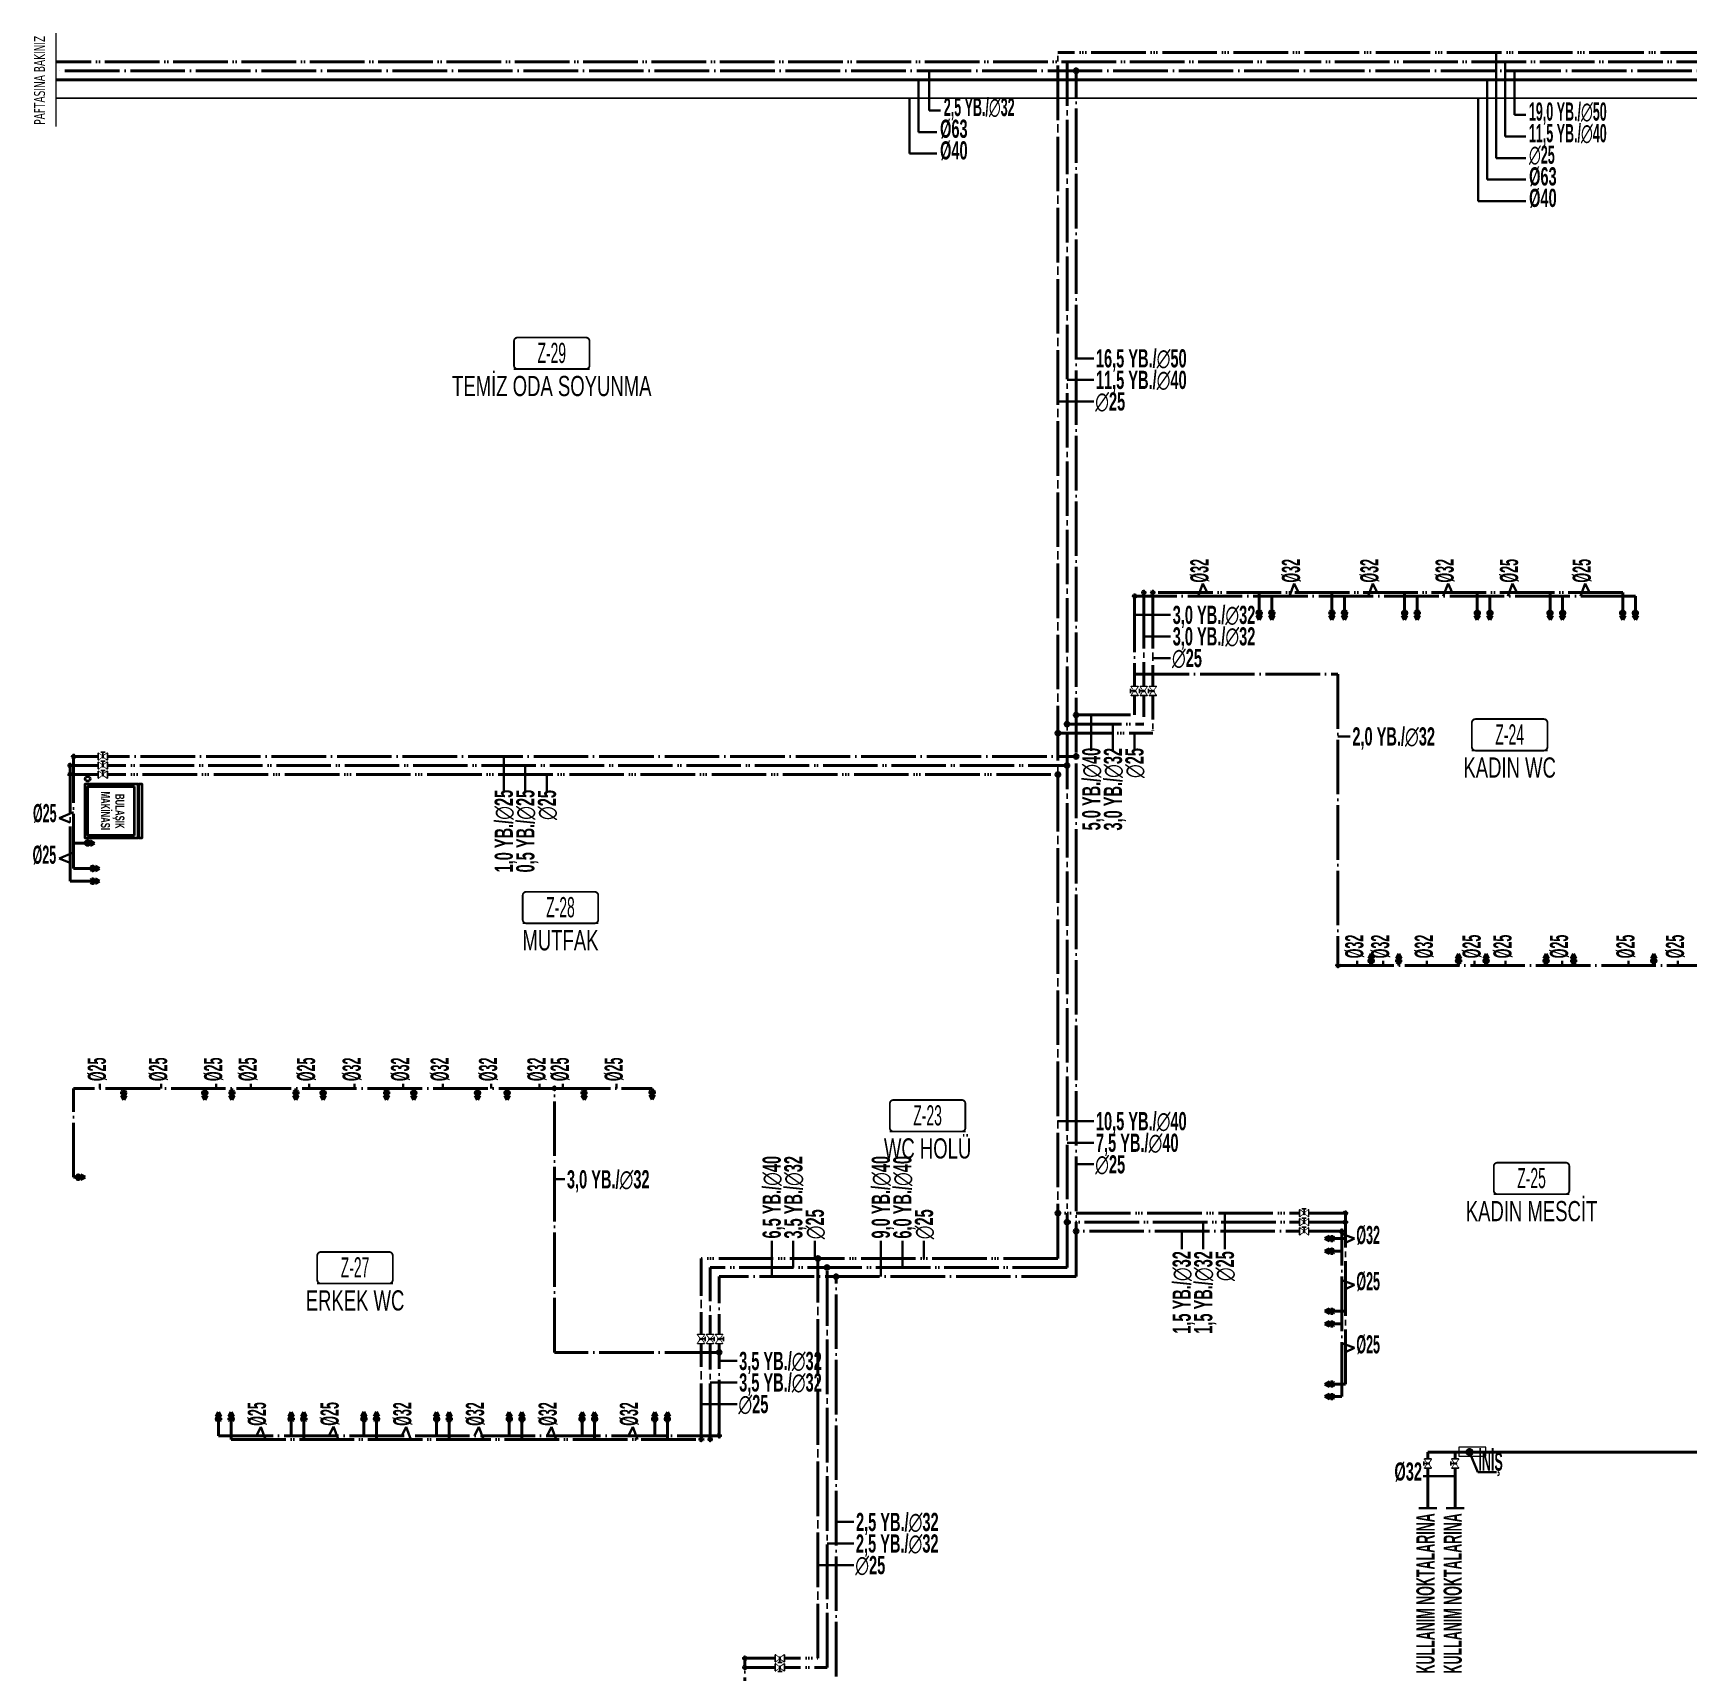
# Model space of a CAD drawing. Header units: centimetres. Extents: x 405464 to 563355, y 50011 to 66875.
# Drawn here: x 483719 to 485541, y 53187 to 54991 of the extents above; entities that cross this region are included whole.
import ezdxf
from ezdxf.enums import TextEntityAlignment as Align

# ---------------------------------------------------------------- set-up
doc = ezdxf.new("R2010")
doc.units = ezdxf.units.CM
for name, pattern in [('SICAKSU1', [75, 60, -6, 0, -3, 0, -6]), ('SIRKUL-1', [78, 60, -6, 0, -3, 0, -3, 0, -6]), ('SOGUKSU1', [72, 60, -6, 0, -6])]:
    doc.linetypes.add(name, pattern=pattern)
doc.layers.get('0').update_dxf_attribs({"lineweight": 9})
for name, color, linetype in [('-M-MAHAL-DEBILER', 7, 'Continuous'), ('-M-MAHAL-ETIKET-NOT', 7, 'Continuous'), ('-M-MAHAL-ETIKET-NOTM', 7, 'Continuous'), ('-M-MAHAL-ETK-', 7, 'Continuous'), ('-M-MAHAL-HAVA-DEGISIM', 7, 'Continuous'), ('-M-MAHAL-NO', 7, 'Continuous'), ('-M-MAHAL-NOM', 7, 'Continuous'), ('0-KRCN DI SU', 41, 'D')]:
    doc.layers.add(name, color=color, linetype=linetype)
for name, color, linetype, lineweight in [('0-KRCN- KAPAMA YERLERİ MİMARİ', 3, 'Continuous', 20), ('0-KRCN-DSD-YAZI', 4, 'Continuous', 40), ('0-KRCN-IST-KÜRESEL VANA', 4, 'Continuous', 25), ('0-KRCN-SHT YUMUŞAK SU ÇAP', 201, 'Continuous', 30), ('0-KRCN-SHT-03CIHAZ', 120, 'Continuous', 30), ('0-KRCN-SHT-05CIHAZ', 171, 'Continuous', 40), ('0-KRCN-SHT-MAKİNABULAŞIKÇAMAŞIR', 171, 'Continuous', 35), ('0-KRCN-SHT-PROSES-BORU', 1, '0-Y_LINE', 40), ('0-KRCN-SHT-SICAKSU', 50, 'SICAKSU1', 40), ('0-KRCN-SHT-SIRKULASYON', 145, 'SIRKUL-1', 40), ('0-KRCN-SHT-SOGUKSU', 141, 'SOGUKSU1', 40), ('0-KRCN-SHT-YAZI-ÇAP-TEMSU', 81, 'Continuous', 30), ('0-MEK-SHT-SOGUKSU', 141, 'SOGUKSU1', 30), ('0-MEK-SHT-YAZI-ÇAP-TEMSU', 81, 'Continuous', 30)]:
    doc.layers.add(name, color=color, linetype=linetype, lineweight=lineweight)
doc.styles.add('-M-ISSO-TEXT-TTF', font='ARIALN.TTF')
doc.styles.add('-M-MHLETK-NOT', font='romans.shx', dxfattribs={"width": 0.7})
doc.styles.add('-M-MHLETK-TEXT', font='ARIALN.TTF', dxfattribs={"width": 0.7})
doc.styles.add('BORU', font='AGENCYR.TTF')
doc.styles.add('CAP', font='ARIALNB.TTF')
doc.styles.get("Standard").update_dxf_attribs({"font": 'arial.ttf'})
doc.styles.add('VRF CITY MULTI', font='tahoma.ttf', dxfattribs={"height": 15})
doc.linetypes.add('0-Y_LINE', pattern='A,100,-0.5,["Y",BORU,S=9,R=0,X=0,Y=-4.5],-5', length=105.5)
doc.linetypes.add('D', pattern='A,12,-1,["D",Standard,S=1,R=0,X=-0.1,Y=-0.5],-1.6', length=14.6)

# ---------------------------------------------------------------- blocks, each defined once
blk = doc.blocks.new('0-MEK-SHT-KÜRESELVANA')
at = {"layer": '0-KRCN-IST-KÜRESEL VANA'}
blk.add_hatch(color=256, dxfattribs=at).paths.add_polyline_path([(1.4, 0, 1), (-1.4, 0, 1)])
for p, q in [((-1.1, 0.9), (-4.2, 3)), ((-4.2, -3.1), (-4.2, 3)), ((-4.2, 3), (-4.2, -3.1)), ((-2.4, 4.6), (2.3, 4.6)), ((0, 4.6), (-2.4, 4.6)), ((0, 0), (0, 4.6)), ((2.3, 4.6), (0, 4.6)), ((1.1, 0.8), (4.3, 3)), ((4.3, -3.1), (4.3, 3)), ((4.3, 3), (4.3, -3.1)), ((-4.2, -3.1), (-1.1, -0.9)), ((4.3, -3.1), (1.1, -0.8))]:
    blk.add_line(p, q, dxfattribs=at)
for points in [[(-4.5, 3.7), (-5, 3.7), (-5, -3.8), (-4.5, -3.8)], [(4.6, 3.7), (5, 3.7), (5, -3.8), (4.6, -3.8)]]:
    blk.add_lwpolyline(points, close=True, dxfattribs=at)
blk.add_circle((0, 0), 1.42, dxfattribs=at)
blk.add_wipeout([(4.3, 3), (4.3, -3.1), (1.1, -0.9), (1.2, -0.8), (1.2, -0.7), (1.2, -0.7), (1.3, -0.6), (1.3, -0.5), (1.4, -0.4), (1.4, -0.3), (1.4, -0.2), (1.4, -0.1), (1.4, 0), (1.4, 0.1), (1.4, 0.2), (1.4, 0.2), (1.4, 0.3), (1.4, 0.4), (1.3, 0.5), (1.3, 0.6), (1.2, 0.7), (1.2, 0.7), (1.2, 0.8), (1.1, 0.8), (1.1, 0.9)]).dxf.layer = '0-KRCN-IST-KÜRESEL VANA'
blk.add_wipeout([(-4.2, 3), (-4.2, -3.1), (-1.1, -0.9), (-1.2, -0.8), (-1.2, -0.7), (-1.2, -0.7), (-1.3, -0.6), (-1.3, -0.5), (-1.4, -0.4), (-1.4, -0.3), (-1.4, -0.2), (-1.4, -0.1), (-1.4, 0), (-1.4, 0.1), (-1.4, 0.2), (-1.4, 0.2), (-1.4, 0.3), (-1.4, 0.4), (-1.3, 0.5), (-1.3, 0.6), (-1.2, 0.7), (-1.2, 0.7), (-1.2, 0.8), (-1.1, 0.8), (-1.1, 0.9)]).dxf.layer = '0-KRCN-IST-KÜRESEL VANA'
blk = doc.blocks.new('0-MEK-SHT-ARAMUSLUK')
at = {"layer": '0-KRCN-SHT-SOGUKSU'}
h = blk.add_hatch(color=256, dxfattribs=at)
h.paths.add_polyline_path([(0, 5.1), (-2.6, 0.2), (-1, 1.1), (-1, -0.2, -0.203039), (1, -0.2), (1, 1.1), (2.6, 0.2)])
h.paths.add_polyline_path([(-2.5, -2.5, 1), (2.5, -2.5, 1)])
for p, q in [((-2.6, 0.2), (0, 5.1)), ((-1, 1.1), (-2.6, 0.2)), ((-1, 1.1), (-1, -0.2)), ((2.6, 0.2), (0, 5.1)), ((1, 1.1), (2.6, 0.2)), ((1, 1.1), (1, -0.2))]:
    blk.add_line(p, q, dxfattribs=at)
blk.add_circle((0, -2.5), 2.5, dxfattribs=at)
blk = doc.blocks.new('*U8')
at = {"layer": '0-KRCN-SHT-MAKİNABULAŞIKÇAMAŞIR', "color": 120}
for p, q in [((27, 50.6), (-27, 50.6)), ((35.3, -3.5), (35.3, -10.8))]:
    blk.add_line(p, q, dxfattribs=at)
blk.add_lwpolyline([(30, 55.3), (-30, 55.3), (-30, 58.8), (30, 58.8)], close=True, dxfattribs=at)
at = {"layer": '0-KRCN-SHT-MAKİNABULAŞIKÇAMAŞIR'}
blk.add_lwpolyline([(-30, 54.3), (30, 54.3), (30, -3.7), (-30, -3.7), (-30, 54.3)], close=True, dxfattribs=at)
at = {"layer": '0-KRCN-SHT-MAKİNABULAŞIKÇAMAŞIR', "color": 120}
blk.add_lwpolyline([(27, 50.6), (27, -0.7), (-27, -0.7), (-27, 50.6)], dxfattribs=at)
for centre in [(-35.3, -0.9), (35.3, -0.9)]:
    blk.add_circle(centre, 2.69, dxfattribs=at)
at = {"layer": '0-KRCN-SHT-MAKİNABULAŞIKÇAMAŞIR', "color": 120, "style": 'CAP', "width": 0.75}
for s, p in [('BULAŞIK', (0.4, 33.1)), ('MAKİNASI', (-0.1, 19.8))]:
    blk.add_text(s, height=10, dxfattribs=at).set_placement(p, align=Align.MIDDLE)
blk = doc.blocks.new('DONUT')
at = {"layer": '0-KRCN-SHT-03CIHAZ'}
blk.add_hatch(color=256, dxfattribs=at).paths.add_polyline_path([(2.5, 0, 1), (-2.5, 0, 1)])
blk.add_circle((0, 0), 2.5, dxfattribs=at)
blk = doc.blocks.new('M-MHLETK-YNG')
at = {"layer": '-M-MAHAL-ETIKET-NOT', "color": 3, "style": '-M-MHLETK-NOT', "width": 0.5, "flags": 9}
for tag, p, height in [('KLKTR', (-2.617, 1.425), 0.04), ('HL', (-2.616, 1.493), 0.0286)]:
    blk.add_attdef(tag, p, '', height=height, dxfattribs=at)
for tag, p in [('ALAN', (-2.581, 1.562)), ('KIS', (-2.59, 1.616))]:
    blk.add_attdef(tag, text='', height=0.04, dxfattribs=at).set_placement(p, align=Align.MIDDLE_CENTER)
at = {"layer": '-M-MAHAL-ETIKET-NOTM', "color": 3, "style": '-M-ISSO-TEXT-TTF', "width": 0.8, "flags": 8}
blk.add_attdef('MAH-ADI2', text='', height=1.111, dxfattribs=at).set_placement((0, -2.549), align=Align.MIDDLE_CENTER)
at = {"layer": '-M-MAHAL-HAVA-DEGISIM', "style": '-M-MHLETK-NOT', "width": 0.5, "flags": 8}
blk.add_attdef('HAVADEG', text='', height=0.6, dxfattribs=at).set_placement((0, 3.611), align=Align.MIDDLE_CENTER)
blk.add_wipeout([(-2.078, 1.735), (2.078, 1.735), (2.078, 0), (-2.078, 0)]).dxf.layer = '-M-MAHAL-ETK-'
at = {"layer": '-M-MAHAL-ETK-', "color": 0}
for p, q in [((-2.078, 0), (2.078, 0)), ((-1.161, 0), (-1.161, 0))]:
    blk.add_line(p, q, dxfattribs=at)
blk.add_lwpolyline([(-1.878, 1.735, 0.1, 0.1, 0), (1.878, 1.735, 0.1, 0.1, -0.414214), (2.078, 1.535, 0.1, 0.1, 0), (2.078, 0.2, 0.1, 0.1, -0.414214), (1.878, 0, 0.1, 0.1, 0), (-1.878, 0, 0.1, 0.1, -0.414214), (-2.078, 0.2, 0.1, 0.1, 0), (-2.078, 1.535, 0.1, 0.1, -0.414214)], format="xyseb", close=True, dxfattribs=at)
at = {"layer": '-M-MAHAL-DEBILER', "color": 4, "style": '-M-MHLETK-NOT', "width": 0.5, "flags": 8}
blk.add_attdef('DEBIS', text='', height=0.4, dxfattribs=at).set_placement((-2.173, 2.145), align=Align.MIDDLE_CENTER)
at = {"layer": '-M-MAHAL-DEBILER', "color": 191, "style": '-M-MHLETK-NOT', "width": 0.5, "flags": 8}
blk.add_attdef('DEBIR', text='', height=0.4, dxfattribs=at).set_placement((-1.613, 2.145), align=Align.MIDDLE_CENTER)
at = {"layer": '-M-MAHAL-DEBILER', "color": 31, "style": '-M-MHLETK-NOT', "width": 0.5, "flags": 8}
blk.add_attdef('DEBIF', text='', height=0.4, dxfattribs=at).set_placement((1.585, 2.145), align=Align.MIDDLE_CENTER)
at = {"layer": '-M-MAHAL-DEBILER', "color": 1, "style": '-M-MHLETK-NOT', "width": 0.5, "flags": 8}
blk.add_attdef('DEBIE', text='', height=0.4, dxfattribs=at).set_placement((2.32, 2.145), align=Align.MIDDLE_CENTER)
at = {"layer": '-M-MAHAL-ETIKET-NOT', "color": 3, "style": '-M-MHLETK-NOT', "width": 0.5, "flags": 9}
for tag, p in [('RDY-BOY1', (-2.614, 1.37)), ('RDY-BOY2', (-2.614, 1.32)), ('RDY-BOY3', (-2.614, 1.27)), ('RDY-BOY4', (-2.614, 1.22)), ('KON-BOY1', (-2.614, 1.14)), ('KON-BOY2', (-2.614, 1.09)), ('KON-BOY3', (-2.614, 1.04)), ('FCU-TIP1', (-2.614, 0.96)), ('FCU-TIP2', (-2.614, 0.91)), ('FCU-ADET1', (-2.524, 0.96)), ('FCU-ADET2', (-2.524, 0.91)), ('HLA', (-2.521, 1.493)), ('RDY-TIP1', (-2.5, 1.37)), ('RDY-TIP2', (-2.5, 1.32)), ('RDY-TIP3', (-2.5, 1.27)), ('RDY-TIP4', (-2.5, 1.22)), ('KON-TIP1', (-2.5, 1.14)), ('KON-TIP2', (-2.5, 1.09)), ('KON-TIP3', (-2.5, 1.04)), ('FCU-KAP1', (-2.398, 0.96)), ('FCU-KAP2', (-2.398, 0.91)), ('RDY-ADET1', (-2.389, 1.37)), ('RDY-ADET2', (-2.389, 1.32)), ('RDY-ADET3', (-2.389, 1.27)), ('RDY-ADET4', (-2.389, 1.22)), ('KON-ADET1', (-2.389, 1.14)), ('KON-ADET2', (-2.389, 1.09)), ('KON-ADET3', (-2.389, 1.04)), ('FCU-DUY1', (-2.272, 0.96)), ('FCU-DUY2', (-2.272, 0.91)), ('RDY-ISI1', (-2.265, 1.37)), ('RDY-ISI2', (-2.265, 1.32)), ('RDY-ISI3', (-2.265, 1.27)), ('RDY-ISI4', (-2.265, 1.22)), ('KON-ISI1', (-2.265, 1.14)), ('KON-ISI2', (-2.265, 1.09)), ('KON-ISI3', (-2.265, 1.04)), ('AHU', (-2.225, 1.439)), ('SHG', (-2.225, 1.493)), ('FCU-SOG1', (-2.154, 0.96)), ('FCU-SOG2', (-2.154, 0.91)), ('LHG', (-2.132, 1.493)), ('RDY-BNP1', (-2.102, 1.37)), ('RDY-BNP2', (-2.102, 1.32)), ('RDY-BNP3', (-2.102, 1.27)), ('RDY-BNP4', (-2.102, 1.22)), ('KON-BNP1', (-2.102, 1.14)), ('KON-BNP2', (-2.102, 1.09)), ('KON-BNP3', (-2.102, 1.04)), ('FCU-ISI1', (-2.044, 0.96)), ('FCU-ISI2', (-2.044, 0.91)), ('HG', (-2.039, 1.493)), ('RDY-BNK1', (-1.964, 1.37)), ('RDY-BNK2', (-1.964, 1.32)), ('RDY-BNK3', (-1.964, 1.27)), ('RDY-BNK4', (-1.964, 1.22)), ('KON-BNK1', (-1.964, 1.14)), ('KON-BNK2', (-1.964, 1.09)), ('KON-BNK3', (-1.964, 1.04)), ('HGA', (-1.962, 1.493)), ('EF', (-1.962, 1.439)), ('FCU-DEBI1', (-1.95, 0.96)), ('FCU-DEBI2', (-1.95, 0.91)), ('FCU-BNP1', (-1.831, 0.96)), ('FCU-BNP2', (-1.831, 0.91)), ('FCU-BNK1', (-1.614, 0.96)), ('FCU-BNK2', (-1.614, 0.91)), ('VRV-TIP1', (-2.614, 0.759)), ('VRV-TIP2', (-2.614, 0.709)), ('FCU-TIP3', (-2.614, 0.86)), ('VRV-ADET1', (-2.524, 0.759)), ('VRV-ADET2', (-2.524, 0.709)), ('FCU-ADET3', (-2.524, 0.86)), ('VRV-KAP1', (-2.398, 0.759)), ('VRV-KAP2', (-2.398, 0.709)), ('FCU-KAP3', (-2.398, 0.86)), ('VRV-DUY1', (-2.272, 0.759)), ('VRV-DUY2', (-2.272, 0.709)), ('FCU-DUY3', (-2.272, 0.86)), ('VRV-SOG1', (-2.154, 0.759)), ('VRV-SOG2', (-2.154, 0.709)), ('FCU-SOG3', (-2.154, 0.86)), ('VRV-ISI1', (-2.044, 0.759)), ('VRV-ISI2', (-2.044, 0.709)), ('FCU-ISI3', (-2.044, 0.86)), ('VRV-DEBI1', (-1.95, 0.759)), ('VRV-DEBI2', (-1.95, 0.709)), ('FCU-DEBI3', (-1.95, 0.86)), ('VRV-BNP1', (-1.831, 0.759)), ('VRV-BNP2', (-1.831, 0.709)), ('FCU-BNP3', (-1.831, 0.86)), ('VRV-BNK1', (-1.614, 0.759)), ('VRV-BNK2', (-1.614, 0.709)), ('FCU-BNK3', (-1.614, 0.86))]:
    blk.add_attdef(tag, p, '', height=0.0286, dxfattribs=at)
at = {"layer": '-M-MAHAL-ETIKET-NOT', "color": 3}
for tag, height, style, width, flags, p in [('RH', 0.04, '-M-MHLETK-NOT', 0.5, 9, (-2.39, 1.616)), ('YUKSEKLIK', 0.04, '-M-MHLETK-NOT', 0.5, 9, (-2.324, 1.562)), ('YAZ', 0.04, '-M-MHLETK-NOT', 0.5, 9, (-2.178, 1.616)), ('MAH-ADI', 1.111, '-M-ISSO-TEXT-TTF', 0.8, 8, (0, -0.931))]:
    blk.add_attdef(tag, text='', height=height, dxfattribs=dict(at, style=style, width=width, flags=flags)).set_placement(p, align=Align.MIDDLE_CENTER)
at = {"layer": '-M-MAHAL-HAVA-DEGISIM', "style": '-M-MHLETK-NOT', "width": 0.5, "flags": 8}
blk.add_attdef('HAVA', text='', height=0.6, dxfattribs=at).set_placement((0, 2.399), align=Align.MIDDLE_CENTER)
at = {"layer": '-M-MAHAL-NO', "color": 7, "style": '-M-MHLETK-TEXT', "width": 0.6, "flags": 8}
blk.add_attdef('MAH-NO', text='', height=1.111, dxfattribs=at).set_placement((0, 0.889), align=Align.MIDDLE_CENTER)
at = {"layer": '-M-MAHAL-NOM', "color": 7, "style": '-M-MHLETK-TEXT', "width": 0.6, "flags": 8}
blk.add_attdef('MAH-NOM', text='', height=1.111, dxfattribs=at).set_placement((0, 0.889), align=Align.MIDDLE_CENTER)

msp = doc.modelspace()

# ---------------------------------------------------------------- hatches: boundary and pattern name
at = {"layer": '0-KRCN-SHT-PROSES-BORU'}
h = msp.add_hatch(color=256, dxfattribs=at)
h.dxf.hatch_style = 1
edge = h.paths.add_edge_path()
edge.add_arc((485299.3, 53429.6), 3, 0, 360)
edge = h.paths.add_edge_path(flags=16)
edge.add_arc((485299.3, 53429.6), 1.8, 0, 360)

# ---------------------------------------------------------------- linework, layer by layer
at = {"ltscale": 1.1}
msp.add_line((483743.7, 54991.2), (483743.7, 54888.3), dxfattribs=at)
at = {"layer": '0-KRCN DI SU', "linetype": 'D', "ltscale": 5}
msp.add_line((483743.7, 54919.8), (494869, 54919.8), dxfattribs=at)
at = {"layer": '0-KRCN-SHT YUMUŞAK SU ÇAP', "linetype": 'Continuous'}
for p, q in [((484692.8, 54882.4), (484692.8, 54939.8)), ((485318.6, 54830), (485318.6, 54939.8)), ((484682.8, 54858.6), (484682.8, 54919.8)), ((485308.6, 54806.2), (485308.6, 54919.8)), ((484692.8, 54882.4), (484712.9, 54882.4)), ((484682.8, 54858.6), (484712.9, 54858.6)), ((485318.6, 54830), (485361.1, 54830)), ((485308.6, 54806.2), (485361.1, 54806.2)), ((485253.4, 53402.9), (485248.4, 53402.9)), ((485283.4, 53402.9), (485253.4, 53402.9))]:
    msp.add_line(p, q, dxfattribs=at)
at = {"layer": '0-KRCN-SHT-PROSES-BORU'}
for p, q in [((483743.7, 54939.8), (496307.6, 54939.8)), ((485253.4, 53368), (485253.4, 53429.6)), ((485283.4, 53368), (485283.4, 53429.6)), ((485302.3, 53429.6), (485996.5, 53429.6))]:
    msp.add_line(p, q, dxfattribs=at)
for radius in [3, 1.8]:
    msp.add_circle((485299.3, 53429.6), radius, dxfattribs=at)
at = {"layer": '0-KRCN-SHT-SICAKSU'}
for p, q in [((493859.1, 54959.8), (483743.7, 54959.8)), ((484856.3, 53632.7), (484856.3, 54959.8)), ((484940.7, 54374.1, 0), (484940.7, 54230.8)), ((485467.8, 54375.6, 0), (484941.7, 54375.6, 0)), ((485067.8, 54353.1), (485067.8, 54375.6, 0)), ((485147.8, 54353.1), (485147.8, 54375.6, 0)), ((485227.8, 54353.1), (485227.8, 54375.6, 0)), ((485307.8, 54353.1), (485307.8, 54375.6, 0)), ((485387.8, 54353.1), (485387.8, 54375.6, 0)), ((485467.8, 54353.1), (485467.8, 54375.6, 0)), ((484856.3, 54230.8), (484940.7, 54230.8)), ((483759.2, 54057.9, 0), (483759.2, 54184.2, 0)), ((483760.7, 54185.2, 0), (484856.3, 54185.2)), ((483784.2, 54057.9, 0), (483759.2, 54057.9, 0)), ((485161.2, 53682.6), (484856.3, 53682.6)), ((485162.7, 53684.1), (485162.7, 53691.1)), ((485162.7, 53504.5, 0), (485162.7, 53681.6)), ((485147.7, 53664.5), (485162.7, 53664.5, 0)), ((484463.6, 53445.1), (484463.6, 53632.7)), ((484856.3, 53632.7), (484463.6, 53632.7)), ((484592.2, 53192.6), (484592.2, 53632.7)), ((485147.7, 53584.5), (485162.7, 53584.5, 0)), ((485147.7, 53504.5), (485162.7, 53504.5, 0)), ((483936.5, 53466), (483936.5, 53443.6, 0)), ((484016.5, 53466), (484016.5, 53443.6, 0)), ((484096.5, 53466.1), (484096.5, 53443.7, 0)), ((484176.5, 53466), (484176.5, 53443.6, 0)), ((484256.5, 53466, 0), (484256.5, 53443.6, 0)), ((484336.5, 53466), (484336.5, 53443.6, 0)), ((484416.5, 53466), (484416.5, 53443.6, 0)), ((483936.5, 53443.6, 0), (484462.6, 53443.6)), ((484501.7, 53193.6), (484501.7, 53201.1)), ((484501.7, 52820.6, 0), (484501.7, 53191.6)), ((484503.2, 53192.6), (484592.2, 53192.6))]:
    msp.add_line(p, q, dxfattribs=at)
for centre, radius in [((484940.7, 54375.6, 0), 1.5), ((484940.7, 54375.6, 0), 1), ((483759.2, 54185.2, 0), 1.5), ((483759.2, 54185.2, 0), 1), ((485162.7, 53682.6), 1.5), ((485162.7, 53682.6), 1), ((484463.6, 53443.6), 1.5), ((484463.6, 53443.6), 1), ((484501.7, 53192.6), 1.5), ((484501.7, 53192.6), 1)]:
    msp.add_circle(centre, radius, dxfattribs=at)
at = {"layer": '0-KRCN-SHT-SIRKULASYON'}
for p, q in [((493869.1, 54969.8), (484846.3, 54969.8)), ((484846.3, 53642.7), (484846.3, 54969.8)), ((484950.7, 54374.1, 0), (484950.7, 54220.8)), ((484846.3, 54220.8), (484950.7, 54220.8)), ((483760.7, 54175.2, 0), (484846.3, 54175.2)), ((485161.2, 53692.6), (484846.3, 53692.6)), ((484453.6, 53445.1), (484453.6, 53642.7)), ((484846.3, 53642.7), (484453.6, 53642.7)), ((484582.2, 53202.6), (484582.2, 53642.7)), ((484503.2, 53202.6), (484582.2, 53202.6))]:
    msp.add_line(p, q, dxfattribs=at)
for centre, radius in [((484950.7, 54375.6, 0), 1.5), ((484950.7, 54375.6, 0), 1), ((483759.2, 54175.2, 0), 1.5), ((483759.2, 54175.2, 0), 1), ((485162.7, 53692.6), 1.5), ((485162.7, 53692.6), 1), ((484453.6, 53443.6), 1.5), ((484453.6, 53443.6), 1), ((484501.7, 53202.6), 1.5), ((484501.7, 53202.6), 1)]:
    msp.add_circle(centre, radius, dxfattribs=at)
at = {"layer": '0-KRCN-SHT-SOGUKSU'}
for p, q in [((494700.7, 54949.8), (483743.7, 54949.8)), ((484866.3, 53622.7), (484866.3, 54949.8)), ((484930.7, 54370.1), (484930.7, 54240.8)), ((485481.7, 54371.6), (484932.2, 54371.6)), ((485081.7, 54353.1), (485081.7, 54371.6)), ((485161.7, 54353.1), (485161.7, 54371.6)), ((485241.7, 54353.1), (485241.7, 54371.6)), ((485321.7, 54353.1), (485321.7, 54371.6)), ((485401.7, 54353.1), (485401.7, 54371.6)), ((485481.7, 54353.1), (485481.7, 54371.6)), ((484930.7, 54285.6), (485154.5, 54285.6)), ((485154.5, 54285.6), (485154.5, 53966.7)), ((484866.3, 54240.8), (484930.7, 54240.8)), ((483763.2, 54071.9), (483763.2, 54193.7)), ((483764.7, 54195.2), (484866.3, 54195.2)), ((483778.6, 54099.9), (483763.2, 54099.9)), ((483784.2, 54071.9), (483763.2, 54071.9)), ((485191, 53970.2), (485191, 53965.2)), ((485221.3, 53970.2), (485221.3, 53965.2)), ((485287.2, 53970.2), (485287.2, 53965.2)), ((485317.5, 53970.2), (485317.5, 53965.2)), ((485383.5, 53970.2), (485383.5, 53965.2)), ((485413.8, 53970.2), (485413.8, 53965.2)), ((485502, 53970.2), (485502, 53965.2)), ((485156, 53965.2), (485557.2, 53965.2)), ((483763.2, 53732.1), (483763.2, 53829.9)), ((484290.9, 53829.9), (483763.2, 53829.9)), ((483818.3, 53824.9), (483818.3, 53829.9)), ((483907.5, 53824.9), (483907.5, 53829.9)), ((483937.4, 53824.9), (483937.4, 53829.9)), ((484007.8, 53824.9), (484007.8, 53829.9)), ((484037.7, 53824.9), (484037.7, 53829.9)), ((484107.6, 53824.9), (484107.6, 53829.9)), ((484137.5, 53824.9), (484137.5, 53829.9)), ((484207.6, 53824.9), (484207.6, 53829.9)), ((484240.2, 53824.9), (484240.2, 53829.9)), ((484292.4, 53539.3), (484292.4, 53828.4)), ((484293.9, 53829.9), (484399.8, 53829.9)), ((484324.8, 53824.9), (484324.8, 53829.9)), ((484399.8, 53825.4), (484399.8, 53829.9)), ((483768.2, 53732.1), (483763.2, 53732.1)), ((485157.2, 53672.6), (484866.3, 53672.6)), ((485158.7, 53490.6), (485158.7, 53671.6)), ((485147.7, 53650.6), (485158.7, 53650.6)), ((484473.6, 53449.1), (484473.6, 53622.7)), ((484866.3, 53622.7), (484473.6, 53622.7)), ((484602.2, 53182.6), (484602.2, 53622.7)), ((485147.7, 53570.6), (485158.7, 53570.6)), ((484473.6, 53539.3), (484292.4, 53539.3)), ((485147.7, 53490.6), (485158.7, 53490.6)), ((483922.6, 53466), (483922.6, 53447.6)), ((484002.6, 53466), (484002.6, 53447.6)), ((484082.6, 53466.1), (484082.6, 53447.7)), ((484162.6, 53466), (484162.6, 53447.6)), ((484242.6, 53466), (484242.6, 53447.6)), ((484322.6, 53466), (484322.6, 53447.6)), ((484402.6, 53466), (484402.6, 53447.6)), ((483922.6, 53447.6), (484472.1, 53447.6))]:
    msp.add_line(p, q, dxfattribs=at)
for centre, radius in [((484930.7, 54371.6, 0), 1.5), ((484930.7, 54371.6, 0), 1), ((483763.2, 54195.2, 0), 1.5), ((483763.2, 54195.2, 0), 1), ((485154.5, 53965.2), 1.5), ((485154.5, 53965.2), 1), ((484292.4, 53829.9), 1.5), ((484292.4, 53829.9), 1), ((485158.7, 53672.6), 1.5), ((485158.7, 53672.6), 1), ((484473.6, 53447.6), 1.5), ((484473.6, 53447.6), 1)]:
    msp.add_circle(centre, radius, dxfattribs=at)
at = {"layer": '0-KRCN-SHT-YAZI-ÇAP-TEMSU', "linetype": 'Continuous'}
for p, q in [((485328.6, 54853.7), (485328.6, 54969.8)), ((485338.6, 54877.5), (485338.6, 54959.8)), ((484704.6, 54906.2), (484704.6, 54949.7)), ((485348.6, 54901.2), (485348.6, 54949.7)), ((484704.6, 54906.2), (484717.1, 54906.2)), ((485348.6, 54901.2), (485361.1, 54901.2)), ((485338.6, 54877.5), (485361.1, 54877.5)), ((485328.6, 54853.7), (485361.1, 54853.7)), ((485005.8, 54385.5, 0), (485000.6, 54371.6, 0)), ((485010.6, 54375.6, 0), (485005.8, 54385.5, 0)), ((485106.4, 54385.5, 0), (485101.3, 54371.6, 0)), ((485111.2, 54375.6, 0), (485106.4, 54385.5, 0)), ((485192.7, 54385.5, 0), (485187.6, 54371.6, 0)), ((485197.5, 54375.6, 0), (485192.7, 54385.5, 0)), ((485275.6, 54385.5, 0), (485270.4, 54371.6, 0)), ((485280.3, 54375.6, 0), (485275.6, 54385.5, 0)), ((485346.4, 54385.5, 0), (485341.3, 54371.6, 0)), ((485351.2, 54375.6, 0), (485346.4, 54385.5, 0)), ((485426.4, 54385.5, 0), (485421.3, 54371.6, 0)), ((485431.2, 54375.6, 0), (485426.4, 54385.5, 0)), ((483747.4, 54127.3, 0), (483763.2, 54134)), ((483759.2, 54122.5, 0), (483747.4, 54127.3, 0)), ((483747.4, 54082.9, 0), (483763.2, 54089.5)), ((483759.2, 54078.1, 0), (483747.4, 54082.9, 0)), ((485175.7, 53965.2), (485175.7, 53970.2)), ((485204.2, 53965.2), (485204.2, 53970.2)), ((485252.2, 53965.2, 0), (485252.2, 53970.2, 0)), ((485304.8, 53965.2, 0), (485304.8, 53970.2, 0)), ((485338.8, 53965.2), (485338.8, 53970.2)), ((485401, 53965.2), (485401, 53970.2)), ((485474.1, 53965.2), (485474.1, 53970.2)), ((485528.6, 53965.2), (485528.6, 53970.2)), ((483792, 53829.9), (483792, 53834.9)), ((483859.4, 53829.9), (483859.4, 53834.9)), ((483920, 53829.9), (483920, 53834.9)), ((483958, 53829.9), (483958, 53834.9)), ((484022.2, 53829.9), (484022.2, 53834.9)), ((484072.4, 53829.9), (484072.4, 53834.9)), ((484125.7, 53829.9), (484125.7, 53834.9)), ((484169.3, 53829.9), (484169.3, 53834.9)), ((484222.5, 53829.9), (484222.5, 53834.9)), ((484275.9, 53829.9), (484275.9, 53834.9)), ((484301.4, 53829.9), (484301.4, 53834.9)), ((484360.7, 53829.9), (484360.7, 53834.9)), ((485172.7, 53664.5), (485158.7, 53669.7)), ((485162.7, 53659.7), (485172.7, 53664.5)), ((485172.7, 53613.7), (485158.7, 53618.9)), ((485162.7, 53608.9), (485172.7, 53613.7)), ((485172.7, 53544.2), (485158.7, 53549.4)), ((485162.7, 53539.4), (485172.7, 53544.2)), ((483964.3, 53447.6), (483969.1, 53457.5)), ((483969.1, 53457.5), (483974.3, 53443.6)), ((484044.3, 53447.7), (484049.1, 53457.6)), ((484049.1, 53457.6), (484054.3, 53443.7)), ((484124.3, 53447.6), (484129.1, 53457.5)), ((484129.1, 53457.5), (484134.3, 53443.6)), ((484204.3, 53447.6, 0), (484209.1, 53457.5, 0)), ((484209.1, 53457.5, 0), (484214.3, 53443.6, 0)), ((484284.3, 53447.6), (484289.1, 53457.5)), ((484289.1, 53457.5), (484294.3, 53443.6)), ((484373.8, 53447.6), (484378.6, 53457.5)), ((484378.6, 53457.5), (484383.8, 53443.6)), ((485299.3, 53429.6), (485308.5, 53407.3)), ((485308.5, 53407.3), (485328.8, 53407.3)), ((485243.4, 53368), (485263.4, 53368)), ((485273.4, 53368), (485293.4, 53368))]:
    msp.add_line(p, q, dxfattribs=at)
at = {"layer": '0-MEK-SHT-YAZI-ÇAP-TEMSU', "linetype": 'Continuous'}
for p, q in [((484866.3, 54633.3), (484885.8, 54633.3)), ((484856.3, 54609.6), (484885.8, 54609.6)), ((484846.3, 54585.8), (484885.8, 54585.8)), ((484930.7, 54351, 0), (484970.3, 54351, 0)), ((484940.7, 54327.3, 0), (484970.3, 54327.3, 0)), ((484950.7, 54303.5, 0), (484970.3, 54303.5, 0)), ((484883, 54240.8), (484883, 54201.3)), ((484906.8, 54230.8), (484906.8, 54201.3)), ((484930.5, 54220.8), (484930.5, 54201.3)), ((485154.5, 54217.2, 0), (485168, 54217.2, 0)), ((484236.5, 54195.2, 0), (484236.5, 54155.7, 0)), ((484260.2, 54185.2, 0), (484260.2, 54155.7, 0)), ((484284, 54175.2, 0), (484284, 54155.7, 0)), ((484846.3, 53793.8), (484885.8, 53793.8)), ((484856.3, 53770), (484885.8, 53770)), ((484866.3, 53746.3), (484885.8, 53746.3)), ((484292.4, 53729.8), (484303.7, 53729.8)), ((485006.2, 53682.6), (485006.2, 53653)), ((485030, 53692.6), (485030, 53653)), ((484531.3, 53622.7), (484531.3, 53662.2)), ((484555.1, 53632.7), (484555.1, 53662.2)), ((484578.8, 53642.7), (484578.8, 53662.2)), ((484651.4, 53622.7), (484651.4, 53662.2)), ((484675.1, 53632.7), (484675.1, 53662.2)), ((484698.9, 53642.7), (484698.9, 53662.2)), ((484982.5, 53672.6), (484982.5, 53653)), ((484473.6, 53529.9), (484493.2, 53529.9)), ((484463.6, 53506.2), (484493.2, 53506.2)), ((484453.6, 53482.4), (484493.2, 53482.4)), ((484602.2, 53352.7), (484621.7, 53352.7)), ((484592.2, 53329), (484621.7, 53329)), ((484582.2, 53305.2), (484621.7, 53305.2))]:
    msp.add_line(p, q, dxfattribs=at)

# ---------------------------------------------------------------- block references
at = {"layer": '-M-MAHAL-ETK-', "xscale": 20, "yscale": 20, "zscale": 20}
for p, values in [((484289.3, 54621.5), {'MAH-NO': 'Z-29', 'MAH-ADI': 'TEMİZ ODA SOYUNMA'}), ((485343.4, 54201.6), {'MAH-NO': 'Z-24', 'MAH-ADI': 'KADIN WC'}), ((484298.9, 54011.5), {'MAH-NO': 'Z-28', 'MAH-ADI': 'MUTFAK'}), ((485367.5, 53713.4), {'MAH-NO': 'Z-25', 'MAH-ADI': 'KADIN MESCİT'}), ((484072.8, 53615.1), {'MAH-NO': 'Z-27', 'MAH-ADI': 'ERKEK WC'})]:
    msp.add_blockref('M-MHLETK-YNG', p, dxfattribs=at).add_auto_attribs(values)
at = {"layer": '0-KRCN-SHT-05CIHAZ'}
for name, p in [('DONUT', (484866.3, 54949.8)), ('DONUT', (484866.3, 54240.8)), ('DONUT', (484856.3, 54230.8)), ('DONUT', (484846.3, 54220.8)), ('DONUT', (484856.3, 54185.2)), ('DONUT', (484866.3, 54195.2)), ('DONUT', (484846.3, 54175.2)), ('0-MEK-SHT-ARAMUSLUK', (485191, 53972.7, 0)), ('0-MEK-SHT-ARAMUSLUK', (485287.2, 53972.7)), ('0-MEK-SHT-ARAMUSLUK', (485383.5, 53972.7, 0)), ('0-MEK-SHT-ARAMUSLUK', (485502, 53972.7, 0)), ('DONUT', (484846.3, 53692.6)), ('DONUT', (484856.3, 53682.6)), ('DONUT', (484866.3, 53672.6)), ('DONUT', (484582.2, 53642.7)), ('DONUT', (484592.2, 53632.7)), ('DONUT', (484602.2, 53622.7)), ('0-MEK-SHT-ARAMUSLUK', (483922.6, 53468.5)), ('0-MEK-SHT-ARAMUSLUK', (484002.6, 53468.5)), ('0-MEK-SHT-ARAMUSLUK', (484082.6, 53468.6)), ('0-MEK-SHT-ARAMUSLUK', (484162.6, 53468.5)), ('0-MEK-SHT-ARAMUSLUK', (484242.6, 53468.5, 0)), ('0-MEK-SHT-ARAMUSLUK', (484322.6, 53468.5)), ('0-MEK-SHT-ARAMUSLUK', (484402.6, 53468.5))]:
    msp.add_blockref(name, p, dxfattribs=at)
at = {"layer": '0-KRCN-SHT-05CIHAZ', "xscale": -1}
for p, rotation in [((485067.8, 54350.6), 180), ((485147.8, 54350.6), 180), ((485227.8, 54350.6), 180), ((485307.8, 54350.6), 180), ((485387.8, 54350.6), 180), ((485467.8, 54350.6), 180), ((483786.7, 54057.9, 0), 269.9999999999999), ((483818.3, 53822.4, 0), 180), ((483907.5, 53822.4, 0), 180), ((483937.4, 53822.4, 0), 180), ((484007.8, 53822.4, 0), 180), ((484037.7, 53822.4, 0), 180), ((484107.6, 53822.4, 0), 180), ((484137.5, 53822.4, 0), 180), ((484207.6, 53822.4, 0), 180), ((484240.2, 53822.4, 0), 180), ((484324.8, 53822.4, 0), 180), ((484399.8, 53822.9), 180), ((483770.7, 53732.1, 0), 270), ((485145.2, 53664.5), 89.99999999999993), ((485145.2, 53584.5), 89.99999999999991), ((485145.2, 53504.5), 89.99999999999991)]:
    msp.add_blockref('0-MEK-SHT-ARAMUSLUK', p, dxfattribs=dict(at, rotation=rotation))
at = {"layer": '0-KRCN-SHT-05CIHAZ'}
for p, rotation in [((485081.7, 54350.6), 180), ((485161.7, 54350.6), 180), ((485241.7, 54350.6), 180), ((485321.7, 54350.6), 180), ((485401.7, 54350.6), 180), ((485481.7, 54350.6), 180), ((483781.1, 54099.9, 0), 270), ((483786.7, 54071.9, 0), 270), ((485145.2, 53650.6), 90.00000000000006), ((485145.2, 53570.6), 90.00000000000006), ((485145.2, 53490.6), 90.00000000000006)]:
    msp.add_blockref('0-MEK-SHT-ARAMUSLUK', p, dxfattribs=dict(at, rotation=rotation))
at = {"layer": '0-KRCN-SHT-05CIHAZ', "xscale": -1}
for p in [(485221.3, 53972.7, 0), (485317.5, 53972.7), (485413.8, 53972.7, 0), (483936.5, 53468.5), (484016.5, 53468.5), (484096.5, 53468.6), (484176.5, 53468.5), (484256.5, 53468.5, 0), (484336.5, 53468.5), (484416.5, 53468.5)]:
    msp.add_blockref('0-MEK-SHT-ARAMUSLUK', p, dxfattribs=at)

# ---------------------------------------------------------------- texts
at = {"layer": '0-KRCN-DSD-YAZI', "color": 7, "style": 'VRF CITY MULTI', "width": 0.7}
msp.add_text('PAFTASINA BAKINIZ', height=12, rotation=90, dxfattribs=at).set_placement((483725.6, 54939.3), align=Align.MIDDLE)
at = {"layer": '0-KRCN-SHT YUMUŞAK SU ÇAP', "linetype": 'Continuous', "style": 'CAP', "width": 0.7}
for s, p in [('Ø63', (484716.6, 54876)), ('Ø40', (484716.6, 54852.2)), ('Ø63', (485364.8, 54823.6)), ('Ø40', (485364.8, 54799.9)), ('Ø32', (485216.6, 53398.2))]:
    msp.add_text(s, height=20, dxfattribs=at).set_placement(p)
at = {"layer": '0-KRCN-SHT-YAZI-ÇAP-TEMSU', "linetype": 'Continuous', "style": 'CAP', "width": 0.6}
for s, p in [('2,5 YB./∅32', (484720.7, 54899.9)), ('19,0 YB./∅50', (485364.6, 54894.9)), ('11,5 YB./∅40', (485364.6, 54871.1)), ('∅25', (485364.7, 54847.4)), ('Ø25', (483718.4, 54122.8, 0)), ('Ø25', (483718, 54077, 0)), ('Ø32', (485174.7, 53658.5)), ('Ø25', (485174.7, 53607.7)), ('Ø25', (485174.7, 53538.2)), ('İNİŞ', (485309.1, 53409.1))]:
    msp.add_text(s, height=20, dxfattribs=at).set_placement(p)
for s, p in [('Ø32', (485012, 54386.5, 0)), ('Ø32', (485112.7, 54386.5, 0)), ('Ø32', (485199, 54386.5, 0)), ('Ø32', (485281.8, 54386.5, 0)), ('Ø25', (485352.7, 54386.5, 0)), ('Ø25', (485432.7, 54386.5, 0)), ('Ø32', (485182.4, 53973)), ('Ø32', (485210.9, 53973)), ('Ø32', (485258.9, 53973, 0)), ('Ø25', (485311.5, 53973, 0)), ('Ø25', (485345.5, 53973)), ('Ø25', (485407.7, 53973)), ('Ø25', (485480.8, 53973)), ('Ø25', (485535.3, 53973)), ('Ø25', (483798.7, 53837.8)), ('Ø25', (483866.1, 53837.8)), ('Ø25', (483926.7, 53837.8)), ('Ø25', (483964.7, 53837.8)), ('Ø25', (484028.9, 53837.8)), ('Ø32', (484079.1, 53837.8)), ('Ø32', (484132.4, 53837.8)), ('Ø32', (484176, 53837.8)), ('Ø32', (484229.2, 53837.8)), ('Ø32', (484282.5, 53837.8)), ('Ø25', (484308.1, 53837.8)), ('Ø25', (484367.4, 53837.8)), ('Ø25', (483974.8, 53458.5)), ('Ø25', (484054.8, 53458.6)), ('Ø32', (484134.8, 53458.5)), ('Ø32', (484214.8, 53458.5, 0)), ('Ø32', (484294.8, 53458.5)), ('Ø32', (484384.2, 53458.5)), ('KULLANIM NOKTALARINA', (485260.7, 53185.9)), ('KULLANIM NOKTALARINA', (485290.7, 53185.9))]:
    msp.add_text(s, height=20, rotation=90, dxfattribs=at).set_placement(p)
at = {"layer": '0-MEK-SHT-YAZI-ÇAP-TEMSU', "linetype": 'Continuous', "style": 'CAP', "width": 0.7}
for s, p in [('16,5 YB./∅50', (484888.1, 54633.3)), ('11,5 YB./∅40', (484888.1, 54609.6)), ('∅25', (484887.3, 54585.8)), ('3,0 YB./∅32', (484972.6, 54351, 0)), ('3,0 YB./∅32', (484972.6, 54327.3, 0)), ('∅25', (484971.8, 54303.5, 0)), ('2,0 YB./∅32', (485170.3, 54217.2, 0)), ('10,5 YB./∅40', (484888.1, 53793.8)), ('7,5 YB./∅40', (484888.1, 53770)), ('∅25', (484887.3, 53746.3)), ('3,0 YB./∅32', (484306, 53729.8)), ('3,5 YB./∅32', (484495.5, 53529.9)), ('3,5 YB./∅32', (484495.5, 53506.2)), ('∅25', (484494.7, 53482.4)), ('2,5 YB./∅32', (484624.1, 53352.7)), ('2,5 YB./∅32', (484624, 53329)), ('∅25', (484623.3, 53305.2))]:
    msp.add_text(s, height=20, dxfattribs=at).set_placement(p, align=Align.MIDDLE_LEFT)
for s, p in [('5,0 YB./∅40', (484883, 54113.8)), ('3,0 YB./∅32', (484906.8, 54113.6)), ('∅25', (484930.5, 54171.4)), ('1,0 YB./∅25', (484236.5, 54067.5, 0)), ('0,5 YB./∅25', (484260.2, 54067.5, 0)), ('∅25', (484284, 54125.2, 0)), ('6,5 YB./∅40', (484531.3, 53664.6)), ('3,5 YB./∅32', (484555.1, 53664.5)), ('9,0 YB./∅40', (484651.4, 53664.6)), ('6,0 YB./∅40', (484675.1, 53664.5)), ('∅25', (484578.8, 53663.8)), ('∅25', (484698.9, 53663.8)), ('1,5 YB./∅32', (484982.5, 53559.8)), ('1,5 YB./∅32', (485006.2, 53559.8)), ('∅25', (485030, 53617.7))]:
    msp.add_text(s, height=20, rotation=90, dxfattribs=at).set_placement(p, align=Align.MIDDLE_LEFT)

# ---------------------------------------------------------------- next in the draw order: block references
at = {"layer": '-M-MAHAL-ETK-', "xscale": 20, "yscale": 20, "zscale": 20}
msp.add_blockref('M-MHLETK-YNG', (484702.9, 53782.4), dxfattribs=at).add_auto_attribs({'MAH-NO': 'Z-23', 'MAH-ADI': 'WC HOLÜ'})
at = {"layer": '0-MEK-SHT-SOGUKSU'}
for p, rotation in [((484930.7, 54267.2, 0), 90.00000000000007), ((484473.6, 53554.1), 270.0000000000001), ((484540.3, 53192.6), 180)]:
    msp.add_blockref('0-MEK-SHT-KÜRESELVANA', p, dxfattribs=dict(at, rotation=rotation))
at = {"layer": '0-MEK-SHT-SOGUKSU', "xscale": -1}
msp.add_blockref('0-MEK-SHT-KÜRESELVANA', (483795.3, 54195.2, 0), dxfattribs=at)
at = {"layer": '0-MEK-SHT-SOGUKSU'}
msp.add_blockref('0-MEK-SHT-KÜRESELVANA', (485117.2, 53692.6), dxfattribs=at)
at = {"layer": '0-MEK-SHT-SOGUKSU', "xscale": -1, "rotation": 89.99999999999977}
msp.add_blockref('0-MEK-SHT-KÜRESELVANA', (485283.4, 53417), dxfattribs=at)

# ---------------------------------------------------------------- next in the draw order: linework, layer by layer
at = {"layer": '0-KRCN- KAPAMA YERLERİ MİMARİ'}
msp.add_lwpolyline([(485317.3, 53435.1), (485287.3, 53435.1), (485287.3, 53425.1), (485317.3, 53425.1)], close=True, dxfattribs=at)
at = {"layer": '0-KRCN-SHT-PROSES-BORU'}
msp.add_line((485296.3, 53429.6), (485253.4, 53429.6), dxfattribs=at)

# ---------------------------------------------------------------- next in the draw order: block references
at = {"layer": '0-MEK-SHT-SOGUKSU'}
for p, rotation in [((484940.7, 54267.2, 0), 90.00000000000007), ((484463.6, 53554.1), 270.0000000000001), ((484540.3, 53202.6), 180)]:
    msp.add_blockref('0-MEK-SHT-KÜRESELVANA', p, dxfattribs=dict(at, rotation=rotation))
at = {"layer": '0-MEK-SHT-SOGUKSU', "xscale": -1}
msp.add_blockref('0-MEK-SHT-KÜRESELVANA', (483795.3, 54185.2, 0), dxfattribs=at)
at = {"layer": '0-MEK-SHT-SOGUKSU'}
msp.add_blockref('0-MEK-SHT-KÜRESELVANA', (485117.2, 53682.6), dxfattribs=at)

# ---------------------------------------------------------------- next in the draw order: block references
at = {"layer": '0-KRCN-SHT-05CIHAZ'}
msp.add_blockref('DONUT', (484473.6, 53539.3), dxfattribs=at)
at = {"layer": '0-MEK-SHT-SOGUKSU'}
for p, rotation in [((484950.7, 54267.2, 0), 90.00000000000007), ((484453.6, 53554.1), 270.0000000000001)]:
    msp.add_blockref('0-MEK-SHT-KÜRESELVANA', p, dxfattribs=dict(at, rotation=rotation))
at = {"layer": '0-MEK-SHT-SOGUKSU', "xscale": -1}
msp.add_blockref('0-MEK-SHT-KÜRESELVANA', (483795.3, 54175.2, 0), dxfattribs=at)
at = {"layer": '0-MEK-SHT-SOGUKSU'}
msp.add_blockref('0-MEK-SHT-KÜRESELVANA', (485117.2, 53672.6), dxfattribs=at)
at = {"layer": '0-MEK-SHT-SOGUKSU', "xscale": -1, "rotation": 89.99999999999977}
msp.add_blockref('0-MEK-SHT-KÜRESELVANA', (485253.4, 53417), dxfattribs=at)

# ---------------------------------------------------------------- next in the draw order: block references
at = {"layer": '0-KRCN-SHT-05CIHAZ', "rotation": 269.9999999999999}
msp.add_blockref('*U8', (483779.5, 54135.2, 0), dxfattribs=at)

doc.saveas('drawing.dxf')
